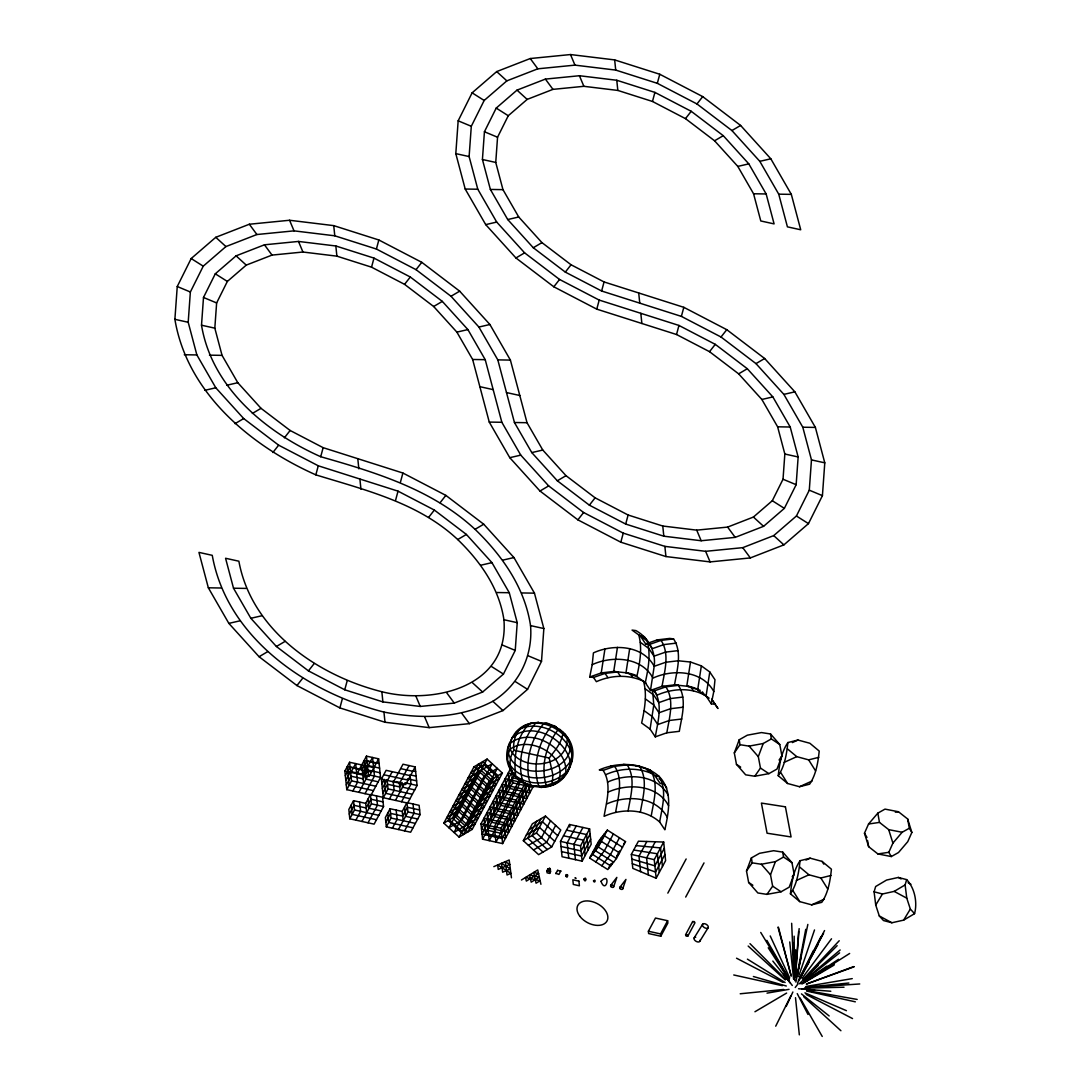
<?xml version="1.0" encoding="UTF-8"?>
<svg xmlns="http://www.w3.org/2000/svg" width="1091" height="1091" viewBox="0 0 1091 1091"><rect width="100%" height="100%" fill="white"/><g stroke="black" fill="none" stroke-linecap="round" stroke-linejoin="round"><path stroke-width="1.5" d="M794.753 980.673L795.557 949.784M557.651 870.318L555.796 873.605M795.353 977.018L798.598 931.537M174.887 319.336L177.247 286.524L191.184 258.54L215.773 237.306L249.334 224.241L289.565 220.259L333.737 225.632L378.836 239.979L421.794 262.331L459.666 291.161L489.9 324.504L510.397 360.085L527.021 422.708L542.786 450.051L566.011 475.676L595.113 497.823L628.116 515.007L662.769 526.026L696.713 530.144L727.629 527.089L753.417 517.052L772.305 500.728L783.024 479.235L784.838 454.02L777.624 426.813L761.859 399.47L738.634 373.845L709.532 351.684L676.529 334.514L596.763 309.148L553.819 286.797L515.934 257.967L485.713 224.623L465.202 189.029L455.806 153.626L458.165 120.815L472.117 92.83L496.705 71.583L530.253 58.532L570.498 54.55L614.669 59.91L659.769 74.256L702.713 96.608L740.598 125.438L770.819 158.795L791.33 194.375L800.726 229.778L787.416 226.846L778.742 194.171L759.813 161.332L731.925 130.552L696.972 103.959L657.327 83.325L615.719 70.083L574.957 65.133L537.822 68.815L506.851 80.857L484.172 100.467L471.298 126.283L469.116 156.559L477.79 189.234L496.719 222.073L524.607 252.853L559.56 279.46L599.204 300.08L678.957 325.445L715.273 344.347L747.308 368.731L772.864 396.919L790.211 427.017L798.148 456.965L796.157 484.704L784.361 508.365L763.577 526.326L735.198 537.372L701.172 540.741L663.819 536.199L625.688 524.062L589.372 505.174L557.337 480.79L531.781 452.588L514.434 422.503L497.81 359.88L478.894 327.041L451.006 296.275L416.039 269.668L376.409 249.034L334.787 235.806L294.024 230.856L256.903 234.524L225.932 246.566L203.24 266.177L190.366 291.993L188.197 322.268L196.871 354.943L215.8 387.782L243.688 418.562L278.641 445.169L318.272 465.789L398.024 491.155L434.354 510.056L466.389 534.44L491.946 562.642L509.279 592.727L517.229 622.675L515.238 650.413L503.442 674.074L482.645 692.035L454.279 703.081L420.253 706.45L382.9 701.908L344.756 689.785L308.439 670.883L276.405 646.499L250.848 618.297L233.515 588.213L225.564 558.265L238.874 561.21C251.503 630.175 317.549 675.547 381.85 691.735C434.163 704.868 509.429 686.907 503.919 619.729C499.146 588.076 480.285 561.347 457.715 539.554C418.562 502.815 365.649 490.173 315.844 474.858C250.685 445.783 187.243 393.224 174.887 319.336L188.197 322.268M201.508 325.213L203.499 297.461L215.295 273.8L236.092 255.839L264.458 244.807L298.484 241.438L335.837 245.98L373.981 258.103L410.298 277.005L442.332 301.389L467.889 329.577L485.222 359.675L501.846 422.285L520.775 455.138L548.664 485.904L583.617 512.511L623.261 533.131L664.869 546.373L705.632 551.323L742.766 547.655L773.724 535.599L796.416 516.002L809.29 490.173L811.472 459.897L802.799 427.222L783.87 394.383L755.981 363.617L721.028 337.01L681.384 316.39L601.632 291.011L565.315 272.109L533.281 247.739L507.724 219.536L490.377 189.439L482.427 159.504L484.431 131.752L496.214 108.091L517.011 90.13L545.391 79.097L579.416 75.729L616.77 80.257L654.9 92.394L691.217 111.296L723.251 135.666L748.808 163.868L766.155 193.966L774.105 223.9L760.782 220.968L753.567 193.762L737.802 166.405L714.578 140.794L685.475 118.633L652.473 101.463L617.82 90.43L583.876 86.312L552.96 89.367L527.171 99.404L508.27 115.728L497.551 137.234L495.75 162.436L502.965 189.643L518.73 217L541.954 242.625L571.057 264.772L604.059 281.942L683.812 307.321L726.77 329.673L764.655 358.503L794.875 391.846L815.386 427.427L824.782 462.843L822.423 495.655L808.472 523.625L783.883 544.873L750.335 557.924L710.091 561.906L665.919 556.546L620.82 542.2L577.875 519.848L539.99 491.018L509.77 457.675L489.259 422.081L472.635 359.471L456.884 332.128L433.659 306.503L404.556 284.342L371.54 267.172L336.887 256.153L302.943 252.021L272.027 255.089L246.252 265.113L227.351 281.437L216.632 302.943L214.818 328.159L222.046 355.366L237.797 382.709L261.022 408.334L290.138 430.481L323.141 447.665L402.893 473.03L445.851 495.382L483.722 524.212L513.943 557.556L534.454 593.149L543.85 628.552L541.504 661.364L527.553 689.348L502.965 710.582L469.403 723.647L429.172 727.629L385 722.256L339.901 707.909L296.943 685.557L259.072 656.727L228.851 623.384L208.34 587.79L198.944 552.387L212.254 555.333C227.105 638.249 307.021 692.512 383.95 712.082C420.417 719.064 459.243 718.996 492.805 701.308C518.852 685.203 533.076 656.032 530.54 625.607C524.826 587.599 502.16 555.496 475.049 529.326C432.159 489.491 375.713 472.389 320.713 456.72C265.604 432.131 211.954 387.7 201.508 325.213L214.818 328.159M509.592 745.235C519.875 702.222 588.308 726.797 569.761 767.328C554.746 806.808 492.314 781.292 509.797 742.344M778.238 775.715C779.424 764.409 781.361 752.054 787.866 742.562L797.971 740.039L809.849 743.257L819.218 751.058C818.045 762.35 816.095 774.705 809.604 784.197L799.485 786.72L787.607 783.502L778.238 775.715C784.743 766.223 786.679 753.867 787.866 742.562M790.43 893.843C791.616 882.537 793.552 870.182 800.058 860.704L810.163 858.181L822.041 861.385L831.41 869.186C830.237 880.478 828.287 892.847 821.796 902.325L811.677 904.848L799.798 901.63L790.43 893.843C796.935 884.365 798.871 871.995 800.058 860.704M795.462 976.445L799.144 928.632M592.208 664.678L593.409 652.895C613.21 643.717 642.831 645.067 654.205 666.315L650.481 690.412L654.314 690.903L665.865 686.839L678.357 685.353C687.275 698.799 681.766 716.596 679.311 731.325L666.819 732.797L655.282 736.861L650.072 729.102L641.644 723.006C644.59 709.395 647.304 694.967 643.54 681.248C628.689 674.293 611.178 674.988 596.382 681.684L593.531 677.47L589.699 676.993L592.208 664.678C612.01 655.5 641.631 656.85 652.991 678.097C672.792 668.933 702.413 670.269 713.787 691.517L711.277 703.831L715.11 704.322L717.96 708.523L712.75 700.763M604.96 648.831L601.236 672.929L589.699 676.993M617.451 647.358L613.728 671.442L601.236 672.929L605.069 673.406L617.561 671.933L620.424 676.147M659.66 822C644.645 808.54 621.775 808.336 604.073 816.341C606.528 801.626 612.037 783.829 603.118 770.382L599.286 769.891C618.161 761.627 642.544 762.268 658.705 776.042C667.624 789.489 662.114 807.285 659.66 822L664.869 829.774C668.647 812.004 673.242 790.416 658.705 776.042L654.873 775.551L660.069 783.311L663.901 783.802L666.765 788.016M629.698 648.6L625.989 672.697L636.844 676.556L645.272 682.652L650.481 690.412L662.032 686.348L674.524 684.875L689.076 686.444M678.357 685.353L674.524 684.875C676.979 670.147 682.475 652.35 673.556 638.903L661.064 640.376L649.513 644.44L645.695 643.963L640.485 636.189L632.057 630.093L635.889 630.584C648.545 637.58 656.086 651.873 654.205 666.315L665.742 662.251L678.234 660.778L690.494 662.019L686.771 686.116L700.19 690.303M690.494 662.019L701.349 665.878L697.64 689.976L706.068 696.072L711.277 703.831M701.349 665.878L709.777 671.974L706.068 696.072M713.787 691.517L714.987 679.734L709.777 671.974M796.785 976.581L805.744 929.341M636.844 676.556C639.803 662.946 642.517 648.518 638.74 634.798L647.168 640.894C650.945 654.614 648.231 669.042 645.272 682.652M615.624 812.277C618.079 797.562 623.575 779.765 614.656 766.318L610.824 765.827M628.116 810.804C630.571 796.075 636.08 778.278 627.148 764.846L623.316 764.355M650.072 729.102L653.782 705.004L652.609 690.358M655.282 736.861C657.805 721.806 663.451 703.45 653.7 689.935M640.376 812.059C642.831 797.33 648.327 779.533 639.408 766.087L627.148 764.846L614.656 766.318L603.118 770.382M666.819 732.797C669.274 718.069 674.784 700.286 665.865 686.839L662.032 686.348C664.487 671.62 669.983 653.823 661.064 640.376L657.232 639.899L645.695 643.963M651.232 815.904C653.686 801.189 659.182 783.393 650.263 769.946L635.576 765.596M797.207 975.599L807.845 924.432M795.871 982.05L801.189 956.671M555.783 873.318L558.96 874.423L560.774 870.973M315.844 474.858L318.272 465.789M320.713 456.72L323.141 447.665M371.54 267.172L373.981 258.103M376.409 249.034L378.836 239.979M339.901 707.909L342.329 698.84M344.756 689.785L347.197 680.716M395.597 500.224L398.024 491.155M400.465 482.099L402.893 473.03M596.763 309.148L599.204 300.08M601.632 291.011L604.059 281.942M652.473 101.463L654.9 92.394M657.327 83.325L659.769 74.256M620.82 542.2L623.261 533.131M625.688 524.062L628.116 515.007M676.529 334.514L678.957 325.445M681.384 316.39L683.812 307.321M874.096 891.811L875.65 886.519L886.574 880.055L898.329 877.45L906.676 879.632C914.803 888.142 917.545 902.502 914.558 913.672L903.634 920.136L891.879 922.754L883.519 920.559L879.305 915.963L875.732 905.066L874.096 891.811L882.442 893.993L894.197 891.388L905.121 884.91L906.676 879.632M569.393 766.141L567.306 772.264L559.233 780.938L556.396 782.042M613.619 886.833L616.838 877.396L610.742 885.333M622.729 888.838L625.948 879.414L619.852 887.351M798.544 976.704L814.513 929.955M734.311 752.899L739.207 739.78L747.335 735.184L761.463 732.566L770.56 733.984L779.765 744.512L781.92 755.913L777.01 769.046L768.882 773.642L754.754 776.247L745.671 774.828L736.452 764.314L734.311 752.899L739.998 744.703L739.207 739.78M754.754 776.247L760.454 768.05L758.313 756.649L763.209 743.517L771.337 738.921L779.765 744.512M746.503 871.041L751.399 857.908L759.527 853.312L773.655 850.707L782.752 852.126L791.957 862.64L794.112 874.055L789.202 887.174L781.074 891.77L766.946 894.375L757.863 892.97L748.644 882.442L746.503 871.041L752.19 862.845L751.399 857.908M766.946 894.375L772.646 886.178L770.505 874.777L775.401 861.645L783.529 857.049L791.957 862.64M864.467 833.21L868.559 824.005L877.819 813.15L885.006 809.113L898.452 811.745L907.657 818.986L911.858 832.46L907.753 841.666L898.507 852.521L891.32 856.558L877.873 853.926L868.654 846.684L864.467 833.21L866.99 837.438M891.32 856.558L888.797 852.316L892.902 843.125L902.148 832.269L909.335 828.233L907.657 818.986M786.175 1006.461L792.871 992.005M513.82 737.066L516.179 732.334L524.635 725.61L531.44 723.142M569.979 764.955L571.752 761.409L572.011 749.653L570.211 745.426M685.584 934.769L686.171 936.133L687.794 936.16L694.967 922.768L694.299 921.595L692.662 921.568L685.584 934.769L687.207 934.796L687.794 936.16M692.662 921.568L692.758 922.495M775.715 1026.181L790.784 995.947M798.312 980.836L813.381 950.616M799.826 978.041L820.977 936.651M800.549 976.827L824.551 930.555M800.344 977.372L823.555 933.269M538.49 722.16L535.776 722.992C522.657 738.58 516.534 763.414 523.339 782.833L530.758 785.506L538.804 786.256L546.277 785.506L548.118 786.529L552.005 785.07L552.932 775.142L549.209 758.04C555.019 750.431 562.165 742.303 562.942 732.416L553.955 725.583L551.241 726.415C538.177 742.139 532.081 766.7 538.804 786.256L541.081 787.511L550.328 785.861L552.482 784.047M552.005 785.07L554.937 784.061L563.392 777.337L569.761 767.328L570.17 761.545L572.189 755.627C567.456 734.352 540.481 719.924 520.339 728.747C514.938 734.407 512.947 742.576 513.82 750.226C510.111 756.458 508.638 764.368 511.502 771.214L517.734 779.206L525.617 784.102M357.03 773.751L366.467 756.145L378.618 758.831L380.541 777.419L371.104 795.012L346.788 789.652L344.865 771.064L349.584 762.268L373.899 767.628M345.342 775.715L350.061 766.905L362.226 769.591L366.944 760.795L379.095 763.482M345.82 780.351L350.552 771.555L362.703 774.242L367.422 765.432L379.586 768.119M350.947 772.414L355.666 763.605L357.589 782.192L352.857 790.989M346.311 785.002L351.029 776.206L363.18 778.892L367.899 770.082L380.063 772.769M346.788 789.652L351.507 780.842L349.584 762.268M363.098 775.101L372.549 757.495L374.458 776.069L365.021 793.675M365.703 803.371L353.552 800.685L348.834 809.481L349.788 818.782L374.104 824.141L383.541 806.535L382.586 797.248L370.435 794.562L365.703 803.371L366.671 812.659M358.939 792.339L368.376 774.733L366.467 756.145M378.618 758.831L369.181 776.437L344.865 771.064M349.311 814.131L354.03 805.322L366.194 808.008L370.913 799.212L383.064 801.899M349.788 818.782L354.507 809.972L353.552 800.685M355.871 820.118L360.589 811.309L359.635 802.021M393.565 781.824L403.002 764.218L415.153 766.905L417.076 785.479L407.639 803.085L383.323 797.712L381.4 779.138L386.119 770.328L410.434 775.701M381.877 783.774L384.237 779.383L385.682 793.321L409.998 798.68M361.953 821.455L371.39 803.849L370.435 794.562M382.355 788.425L387.073 779.629L388.041 788.916L383.323 797.712M387.482 780.474L392.201 771.678M382.846 793.075L387.564 784.265L399.715 786.952L402.074 782.547L402.552 787.197L414.716 789.884M368.022 822.805L377.472 805.199L376.504 795.912M389.392 799.062L394.124 790.252L393.155 780.965M399.633 783.161L409.07 765.555M402.238 811.431L390.087 808.745L385.368 817.554L386.323 826.842L410.639 832.215L420.076 814.609L419.121 805.322L406.957 802.635L402.238 811.431L403.206 820.718M395.474 800.399L404.134 784.265M415.153 766.905L405.716 784.511L381.4 779.138M385.846 822.191L390.564 813.395L402.729 816.082L407.448 807.272L419.599 809.958M386.323 826.842L391.042 818.045L390.087 808.745M401.556 801.749L410.993 784.143L410.039 774.842L416.121 776.192M392.405 828.178L397.124 819.382L396.169 810.095M398.488 829.528L407.925 811.922L406.957 802.635M404.556 830.865L414.007 813.259L413.039 803.972M443.819 823.132L474.026 766.796L487.091 759.077L502.392 773.055L472.185 829.392L459.12 837.097L443.819 823.132L456.884 815.413L487.091 759.077M479.126 771.446L448.919 827.783L461.984 820.077L492.191 763.741L467.984 778.06L483.286 792.025L496.35 784.32L481.049 770.355M459.12 837.097L489.327 780.761L502.392 773.055M467.084 824.728L497.291 768.391L484.227 776.11L454.02 832.447L478.226 818.127L462.925 804.149L449.86 811.854L465.161 825.832M511.447 770.055L512.77 782.833L532.831 787.266L502.624 843.602L482.563 839.17L480.981 823.841L511.188 767.505M482.563 839.17L512.77 782.833M520.025 778.906L494.346 826.801L495.928 842.129L526.135 785.793M502.624 843.602L501.042 828.274L525.207 783.202L505.147 778.769L506.729 794.098L526.789 798.53L525.207 783.202M527.989 784.088L501.56 833.388L481.499 828.955L511.706 772.619L514.379 773.205M530.785 784.975L502.092 838.488L482.031 834.056L512.238 777.719L518.921 779.206L519.452 784.306L489.245 840.643L487.663 825.314L514.843 774.61L508.161 773.137L509.742 788.466L529.803 792.898L529.012 785.234M523.325 840.684L532.381 823.787L545.459 816.082L560.76 830.046L551.691 846.943L538.627 854.648L523.325 840.684L536.39 832.978L545.459 816.082M536.745 821.209L527.676 838.12L542.977 852.085M541.095 818.645L532.04 835.542L547.341 849.521M550.56 820.732L541.491 837.629L528.426 845.334M555.66 825.396L546.591 842.293L533.526 849.998M560.488 841.393L569.543 824.496L589.604 828.928L591.186 844.257L582.13 861.154L562.07 856.735L560.488 841.393L580.548 845.825L582.13 861.154M546.891 870.836L547.887 868.954L549.687 868.3L550.696 871.504L549.687 873.386L547.096 872.814L546.891 870.836L549.482 871.409L549.687 873.386M549.482 871.409L550.491 869.527M576.239 825.969L567.17 842.879L568.752 858.208M582.921 827.455L573.866 844.352L575.448 859.681M580.548 845.825L589.604 828.928M566.911 875.596C567.02 873.332 565.002 877.055 566.338 874.655C569.379 873.946 564.852 878.023 566.42 875.5L567.647 875.855L567.184 876.741L565.956 876.373M565.956 876.468L566.829 874.859M567.184 876.741L567.552 874.927M590.136 834.042L581.08 850.939L561.019 846.507M590.667 839.143L581.598 856.053L561.538 851.621M589.631 858.072L598.686 841.161L607.346 830.101L625.511 841.611L616.456 858.508L607.796 869.568L589.631 858.072L598.291 847.011L607.346 830.101M601.577 837.479L592.508 854.376L610.674 865.886L612.187 863.063M604.469 833.797L595.4 850.694L613.565 862.19M613.401 833.933L604.346 850.844L595.686 861.904M619.456 837.765L610.401 854.676L601.741 865.736M608.546 868.163L610.81 863.936M619.606 850.925L616.592 856.558L619.47 852.876L601.305 841.366L592.645 852.426M631.348 854.403L638.426 841.202L663.683 842.047L665.605 860.635L656.168 878.241L632.794 868.341L631.348 854.403L654.245 859.653L656.168 878.241M646.854 841.488L638.985 856.162L640.581 871.641M655.268 841.775L646.608 857.908L648.368 874.941M654.245 859.653L663.683 842.047M664.324 848.239L654.886 865.845L631.825 859.053M664.965 854.444L655.527 872.05L632.303 863.704M667.828 893.12L686.144 858.972M648.395 931.237L655.473 918.036L667.624 920.722L667.869 923.041L660.791 936.242L648.627 933.555L648.395 931.237L660.546 933.923L660.791 936.242M660.546 933.923L667.624 920.722M685.693 897.075L704.009 862.913M799.267 979.595L818.141 944.383M797.466 983.155L809.14 962.194M875.732 905.066L882.442 893.993M903.634 920.136L910.344 909.062L906.771 898.179L905.121 884.91M694.176 937.892L702.604 924.268M699.726 941.369L708.141 927.745A3.273 1.882 31.7 0 0 704.881 923.763A3.273 1.882 31.7 0 0 703.095 926.504A3.273 1.882 31.7 0 0 708.141 927.745M779.069 760.018L781.92 755.913M792.216 876.782L794.112 874.055M801.94 978.477L831.506 938.792M795.216 987.519L797.916 983.987M272.886 452.506L278.641 445.169M284.383 437.818L290.138 430.481M404.556 284.342L410.298 277.005M416.039 269.668L421.794 262.331M553.819 286.797L559.56 279.46M565.315 272.109L571.057 264.772M685.475 118.633L691.217 111.296M696.972 103.959L702.713 96.608M296.943 685.557L302.698 678.22M308.439 670.883L314.194 663.546M428.599 517.407L434.354 510.056M440.096 502.719L445.851 495.382M577.875 519.848L583.617 512.511M589.372 505.174L595.113 497.823M709.532 351.684L715.273 344.347M721.028 337.01L726.77 329.673M595.672 846.793L604.332 835.733L622.497 847.243M623.588 844.066L625.511 841.611M803.481 978.872L839.224 940.756M803.058 979.854L837.138 945.679M799.267 983.823L818.182 965.508M803.672 980.714L840.152 949.975M803.562 981.286L839.606 952.866M801.026 983.946L826.951 966.121M803.344 982.568L838.543 959.275M805.567 981.409L849.644 953.479M521.471 880.001L537.74 869.95L540.931 884.296M802.458 983.509L834.097 963.939M235.015 423.676L243.688 418.562M252.362 413.448L261.022 408.334M433.659 306.503L442.332 301.389M451.006 296.275L459.666 291.161M515.934 257.967L524.607 252.853M533.281 247.739L541.954 242.625M714.578 140.794L723.251 135.666M731.925 130.552L740.598 125.438M259.072 656.727L267.745 651.613M276.405 646.499L285.078 641.385M457.715 539.554L466.389 534.44M475.049 529.326L483.722 524.212M539.99 491.018L548.664 485.904M557.337 480.79L566.011 475.676M738.634 373.845L747.308 368.731M755.981 363.617L764.655 358.503M529.367 829.419L542.432 821.714L557.733 835.679M526.339 835.051L539.418 827.346L554.719 841.311M754.945 1011.752L786.625 993.069M802.458 983.727L834.138 965.044M792.38 742.576L797.971 740.039M784.184 762.364L796.771 756.649L808.649 759.868L818.768 757.345M799.485 786.72L812.072 781.02M805.976 860.076L810.163 858.181M796.375 880.492L808.963 874.791L820.841 877.996L830.96 875.473M811.677 904.848L824.264 899.148M493.828 866.636L509.183 860.008L511.447 877.791M806.385 984.027L853.762 966.585M806.481 984.068L854.212 966.762M593.531 677.47L605.069 673.406L607.932 677.62M605.969 774.583C620.765 767.887 638.276 767.205 653.127 774.146M607.578 782.111C627.38 772.946 657 774.296 668.374 795.544M607.796 792.257C627.598 783.079 657.218 784.429 668.578 805.676M606.582 804.04C626.384 794.862 656.005 796.212 667.378 817.459M557.583 870.386L560.869 871.123M535.954 785.956L533.131 786.829L530.758 785.506C523.789 765.405 530.09 739.875 543.604 723.715L546.427 722.856L556.233 726.838M485.713 224.623L496.719 222.073M507.724 219.536L518.73 217M737.802 166.405L748.808 163.868M759.813 161.332L770.819 158.795M204.794 390.333L215.8 387.782M226.792 385.246L237.797 382.709M456.884 332.128L467.889 329.577M478.894 327.041L489.9 324.504M509.77 457.675L520.775 455.138M531.781 452.588L542.786 450.051M761.859 399.47L772.864 396.919M783.87 394.383L794.875 391.846M228.851 623.384L239.843 620.847M250.848 618.297L261.854 615.76M480.94 565.179L491.946 562.642M502.951 560.092L513.943 557.556M739.998 744.703L749.094 746.121L763.209 743.517M752.19 862.845L761.286 864.249L775.401 861.645M767 993.137L789.038 989.346M806.085 986.441L852.248 978.613M895.329 812.195L898.452 811.745M868.559 824.005L879.482 822.409L888.701 829.637L902.148 832.269M877.873 853.926L888.797 852.316M657.232 639.899L669.724 638.412L673.556 638.903M676.406 643.117L663.914 644.59L652.377 648.654L649.513 644.44M678.029 650.645L665.537 652.118L653.986 656.182L648.777 648.422L640.349 642.326M682.816 697.094L670.324 698.567L658.787 702.631L653.577 694.872L645.149 688.776M683.034 707.227L670.542 708.7L658.991 712.764L653.782 705.004L645.354 698.908M681.82 719.01L669.329 720.483L657.791 724.547L652.582 716.787L644.154 710.691M740.216 993.778L783.679 989.469M805.403 987.328L848.866 983.018M807.585 987.505L859.735 983.959M804.435 988.16L844.025 987.219M465.202 189.029L477.79 189.234M490.377 189.439L502.965 189.643M753.567 193.762L766.155 193.966M778.742 194.171L791.33 194.375M184.284 354.739L196.871 354.943M209.458 355.148L222.046 355.366M472.635 359.471L485.222 359.675M497.81 359.88L510.397 360.085M489.259 422.081L501.846 422.285M514.434 422.503L527.021 422.708M777.624 426.813L790.211 427.017M802.799 427.222L815.386 427.427M208.34 587.79L220.928 588.008M233.515 588.213L246.102 588.417M496.691 592.522L509.279 592.727M521.866 592.945L534.454 593.149M801.803 988.964L830.81 991.255M798.557 988.746L814.622 990.123M636.067 845.607L660.546 847.925L662.455 866.499M628.293 673.024L613.728 671.442L617.561 671.933M709.136 698.158C694.435 686.935 673.461 687.916 657.164 695.103L654.314 690.903M640.485 636.189L644.317 636.68L647.168 640.894M625.989 672.697L628.539 673.024M686.771 686.116L689.335 686.444M633.707 850.012L657.396 853.789L659.305 872.364M807.067 990.601L857.158 999.438M549.209 758.04L513.82 750.226M455.806 153.626L469.116 156.559M482.427 159.504L495.75 162.436M479.863 386.678L493.173 389.623M506.483 392.555L519.807 395.501M784.838 454.02L798.148 456.965M811.472 459.897L824.782 462.843M503.919 619.729L517.229 622.675M530.54 625.607L543.85 628.552M412.603 770.873L415.63 771.542M376.259 763.236L364.108 760.55L366.017 779.124L378.182 781.811M400.642 768.61L412.793 771.296M407.475 778.824L416.598 780.829M371.54 772.033L347.224 766.673L349.147 785.247L373.463 790.62M383.759 774.733L408.075 780.106M368.376 774.733L380.541 777.419M404.911 782.793L417.076 785.479M396.197 781.633L399.238 782.302L400.192 791.602M351.507 780.842L375.822 786.216M388.041 788.916L412.357 794.289M566.529 830.128L586.59 834.56L588.172 849.889M563.501 835.761L583.562 840.193L585.144 855.521M480.981 823.841L501.042 828.274M371.39 803.849L383.541 806.535M407.925 811.922L420.076 814.609M381.182 810.94L369.031 808.254L368.062 798.967M417.717 819.014L405.566 816.327L404.597 807.026M354.507 809.972L378.822 815.345M391.042 818.045L415.357 823.405M376.463 819.736L352.148 814.377L351.193 805.09M412.998 827.81L388.682 822.437L387.728 813.15M565.861 875.541L567.088 875.896L567.075 874.914M733.752 974.972L782.383 985.705M806.699 991.078L855.33 1001.824M753.39 976.513L786.311 986.019M698.363 689.362L690.603 686.607L693.467 690.808M631.375 673.733L636.026 675.384M458.165 120.815L471.298 126.283M484.431 131.752L497.551 137.234M783.024 479.235L796.157 484.704M809.29 490.173L822.423 495.655M177.247 286.524L190.366 291.993M203.499 297.461L216.632 302.943M502.105 644.945L515.238 650.413M528.371 655.896L541.504 661.364M804.926 992.851L846.425 1010.675M736.548 958.212L782.943 982.364M806.14 994.433L852.535 1018.571M898.329 877.45L901.111 878.951M908.107 882.728L910.89 884.242M894.197 891.388L906.771 898.179M879.305 915.963L891.879 922.754M747.417 959.153L785.125 982.541M472.117 92.83L484.172 100.467M496.214 108.091L508.27 115.728M772.305 500.728L784.361 508.365M796.416 516.002L808.472 523.625M191.184 258.54L203.24 266.177M215.295 273.8L227.351 281.437M491.386 666.451L503.442 674.074M515.498 681.711L527.553 689.348M598.291 847.011L616.456 858.508M760.454 768.05L768.882 773.642M736.452 764.314L740.666 767.109M772.646 886.178L781.074 891.77M748.644 882.442L752.858 885.237M643.54 681.248L645.94 682.993M646.431 769.455L656.741 776.765M659.141 778.51L661.555 780.242M801.462 993.901L829.16 1015.953M562.942 732.416L565.274 734.284L570.348 743.857C572.639 776.86 508.747 782.002 507.806 748.262L512.265 737.407C531.562 720.756 565.479 738.321 570.17 761.545C557.296 782.452 517.229 784.824 507.56 760.032L507.997 754.004L510.179 749.203L510.165 743.53C529.749 726.565 568.179 746.871 565.752 772.605C552.51 784.784 530.376 786.693 515.743 775.906C513.288 758.545 516.343 736.643 529.244 723.824C543.413 720.701 558.183 727.779 567.143 738.662C567.838 767.587 520.898 772.537 510.179 749.203C529.053 734.679 569.025 755.64 558.306 781.142L546.277 785.506C540.509 766.441 545.936 745.739 557.787 730.124L559.983 729.456L563.161 732.675M787.402 748.862L796.771 756.649M799.594 866.99L808.963 874.791M496.705 71.583L506.851 80.857M517.011 90.13L527.171 99.404M753.417 517.052L763.577 526.326M773.724 535.599L783.883 544.873M215.773 237.306L225.932 246.566M236.092 255.839L246.252 265.113M472.498 682.775L482.645 692.035M492.805 701.308L502.965 710.582M748.167 946.061L785.275 979.923M803.822 996.86L840.916 1030.736M474.026 766.796L489.327 780.761M536.39 832.978L551.691 846.943M456.884 815.413L472.185 829.392M519.575 780.229L514.284 775.401L513.043 772.469M749.994 943.674L785.629 979.445M910.344 909.062L914.558 913.672M564.879 734.939L568.056 738.457L569.625 744.021M749.094 746.121L758.313 756.649M761.286 864.249L770.505 874.777M772.823 961.076L790.198 982.936M783.229 973.786L792.284 985.473M530.253 58.532L537.822 68.815M545.391 79.097L552.96 89.367M727.629 527.089L735.198 537.372M742.766 547.655L750.335 557.924M249.334 224.241L256.903 234.524M264.458 244.807L272.027 255.089M446.71 692.799L454.279 703.081M461.834 713.364L469.403 723.647M702.413 691.858L704.322 694.667M629.821 673.188L632.671 677.388M711.632 699.14L715.11 704.322M768.241 947.779L789.284 980.277M808.649 759.868L815.55 770.846M780.72 772.523L787.607 783.502M822.041 861.385L823.773 864.127M820.841 877.996L827.742 888.974M792.912 890.665L799.798 901.63M509.211 765.827L512.429 771.01M760.727 932.437L787.784 977.209M909.335 828.233L911.858 832.46M766.85 940.347L789.011 978.791M800.085 998.006L822.232 1036.45M797.235 993.615L808.008 1014.466M770.219 935.942L789.679 977.904M570.498 54.55L574.957 65.133M579.416 75.729L583.876 86.312M696.713 530.144L701.172 540.741M705.632 551.323L710.091 561.906M289.565 220.259L294.024 230.856M298.484 241.438L302.943 252.021M415.794 695.867L420.253 706.45M424.713 717.032L429.172 727.629M888.701 829.637L892.902 843.125M777.992 927.159L791.234 976.145L778.442 927.336M877.819 813.15L879.482 822.409M867.55 840.52L868.654 846.684M770.56 733.984L771.337 738.921M782.752 852.126L783.529 857.049M789.748 941.942L793.58 979.104M795.503 997.692L799.335 1034.854M614.669 59.91L615.719 70.083M616.77 80.257L617.82 90.43M638.712 292.974L639.762 303.148M640.812 313.322L641.863 323.495M662.769 526.026L663.819 536.199M664.869 546.373L665.919 556.546M569.543 824.496L569.816 827.06M566.611 875.787L566.679 876.537M566.42 875.5L566.434 876.482M549.687 868.3L549.891 870.291M547.887 868.954L548.091 870.932M333.737 225.632L334.787 235.806M335.837 245.98L336.887 256.153M357.793 458.684L358.844 468.857M359.894 479.031L360.944 489.204M381.85 691.735L382.9 701.908M383.95 712.082L385 722.256M361.748 764.955L363.658 783.529M791.657 923.3L793.962 975.381M793.089 942.597L794.248 979.241M794.153 936.187L794.466 977.959M699.863 940.347A3.273 1.882 31.7 0 1 697.708 941.928A3.273 1.882 31.7 0 1 694.176 939.324A3.273 1.882 31.7 0 1 695.717 937.278M575.189 877.969L576.048 878.419L575.23 877.887M584.108 878.841C585.526 882.524 586.849 876.032 584.108 878.841M584.203 879.769C585.635 883.437 586.903 876.987 584.203 879.769M593.504 880.887C594.881 884.556 596.327 878.064 593.504 880.887M600.977 881.337C606.31 895.397 611.246 870.482 600.977 881.337M478.376 764.218L448.169 820.555L463.47 834.533L493.678 778.197L478.376 764.218M482.727 761.654L452.52 817.991L467.821 831.956L498.028 775.619L482.727 761.654M538.545 873.536L526.339 881.078L525.548 877.491L540.127 880.71L536.063 883.219L533.676 872.459L538.545 873.536M539.336 877.123L531.208 882.155L529.612 874.982L539.336 877.123M484.063 764.709L470.998 772.428L486.3 786.393L499.364 778.688L484.063 764.709M478.022 775.987L464.957 783.693L480.258 797.657L493.323 789.952L478.022 775.987M475.008 781.62L461.943 789.325L477.244 803.29L490.309 795.584L475.008 781.62M471.98 787.252L458.916 794.957L474.217 808.936L487.282 801.217L471.98 787.252M468.966 792.884L455.902 800.589L471.203 814.568L484.268 806.849L468.966 792.884M465.939 798.517L452.874 806.222L468.175 820.2L481.24 812.495L465.939 798.517M459.897 809.781L446.833 817.486L462.134 831.465L475.199 823.76L459.897 809.781M509.742 864.454L498.232 869.418L497.673 864.986L510.874 873.346L507.042 874.996L505.338 861.672L509.742 864.454M510.315 868.9L502.637 872.214L501.505 863.322L510.315 868.9M785.411 806.822L761.409 803.085L767.068 833.21L791.07 836.947L785.411 806.822M522.18 788.834L502.119 784.402L503.701 799.73L523.762 804.162L522.18 788.834M519.166 794.466L499.105 790.034L500.687 805.363L520.748 809.795L519.166 794.466M516.138 800.098L496.078 795.68L497.66 811.008L517.72 815.427L516.138 800.098M513.125 805.731L493.064 801.312L494.646 816.641L514.707 821.073L513.125 805.731M510.097 811.377L490.036 806.945L491.618 822.273L511.679 826.705L510.097 811.377M507.083 817.009L487.022 812.577L488.604 827.905L508.665 832.338L507.083 817.009M504.056 822.641L483.995 818.209L485.577 833.538L505.638 837.97L504.056 822.641M578.926 881.146L572.843 879.796L573.32 884.446L579.403 885.797L578.926 881.146M579.716 916.099A16.542 10.678 28.2 0 0 606.364 921.977A16.542 10.678 28.2 0 0 591.213 901.398A16.542 10.678 28.2 0 0 579.716 916.099M610.851 886.492A1.637 1.05 28.2 0 0 613.497 887.078A1.637 1.05 28.2 0 0 611.996 885.046A1.637 1.05 28.2 0 0 610.851 886.492M619.974 888.51A1.637 1.05 28.2 0 0 622.606 889.083A1.637 1.05 28.2 0 0 621.106 887.051A1.637 1.05 28.2 0 0 619.974 888.51"/></g></svg>
